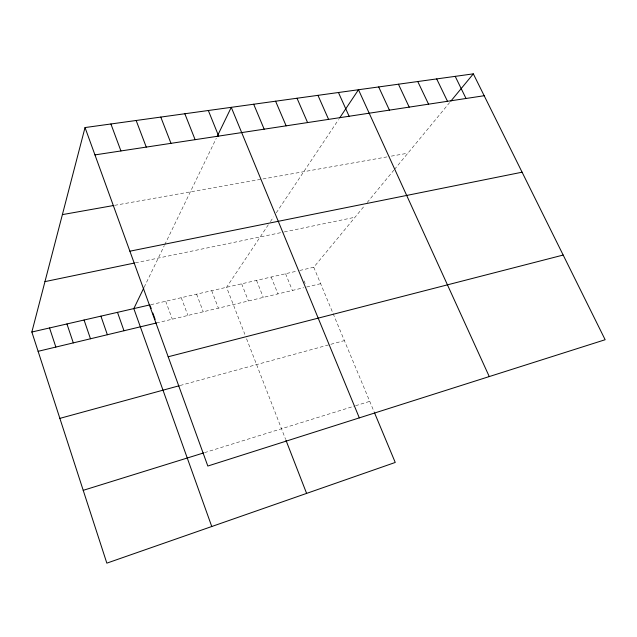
<?xml version="1.0" encoding="UTF-8"?>
<svg xmlns="http://www.w3.org/2000/svg" width="637" height="637" viewBox="0 0 637 637"><rect width="100%" height="100%" fill="white"/><g stroke="black" fill="none" stroke-linecap="round" stroke-linejoin="round"><path stroke-width="0.48" stroke-dasharray="3.19 2.39" d="M144.169 287.223L164.314 245.619M164.728 244.759L216.285 138.285M268.312 224.773L226.573 287.279L244.839 334.321M270.407 221.636L273.552 216.93M276.275 212.846L338.558 119.581M299.78 270.462L313.77 267.245L364.794 205.409M367.159 202.534L393.833 170.206M394.454 169.458L449.618 102.597M204.557 452.644L354.705 406.008M355.597 405.729L369.739 401.342M180.16 385.489L344.378 340.596M156.447 322.983L303.769 287.717M306.612 287.032L320.626 283.68M150.81 304.685L296.938 271.115M135.394 262.842L283.346 232.123M284.301 231.924L355.032 217.241M114.652 205.329L389.454 156.463M391.325 156.129L407.879 153.191M313.77 267.245L332.403 311.891M333.143 313.675L374.174 411.98M304.096 280.925L305.179 283.545M285.575 273.727L292.391 290.44M271.163 277.039L277.955 293.896M256.528 280.399L263.296 297.399M241.662 283.815L248.414 300.967M246.559 338.749L285.623 439.371M211.699 290.695L218.395 308.149M196.602 294.167L203.259 311.772M181.266 297.694L187.899 315.45M165.7 301.269L172.293 319.185"/><path stroke-width="0.96" d="M374.548 412.872L395.243 462.454L106.841 563.148L31.85 332.02L85.032 127.559L473.331 73.852L605.15 339.728L207.821 466.037L85.032 127.559M143.771 288.043L133.818 308.595L211.755 526.512M217.145 136.509L231.271 107.335L359.316 417.88M339.64 117.964L358.488 89.737L489.264 376.571M450.845 101.116L473.331 73.852M83.216 490.331L203.609 452.939M59.862 418.374L179.22 385.743M168.184 356.768L563.172 255.055M38.109 351.313L156.447 322.983M31.85 332.02L149.878 304.9M44.956 281.618L134.423 263.041M129.884 251.193L522.093 172.197M62.386 214.621L113.673 205.496M94.953 154.902L484.176 95.725M455.208 76.36L466.029 98.48M436.687 78.924L447.5 101.299M417.768 81.536L428.558 104.181M398.443 84.211L409.201 107.127M378.681 86.943L389.414 110.129M338.446 92.508L349.108 116.26M317.959 95.343L328.581 119.382M297.017 98.241L307.591 122.575M275.598 101.203L286.124 125.831M253.685 104.229L264.164 129.176M208.331 110.504L218.674 136.087M184.841 113.752L195.113 139.67M160.787 117.081L170.987 143.341M285.965 440.255L306.604 493.404M136.151 120.489L146.263 147.099M110.91 123.976L120.926 150.953M150.213 305.808L151.192 308.515M152.832 313.038L155.133 319.368M117.495 312.345L123.984 330.754M100.917 316.151L107.366 334.736M84.068 320.021L90.47 338.773M66.949 323.954L73.303 342.889M49.543 327.951L55.849 347.061"/></g></svg>
